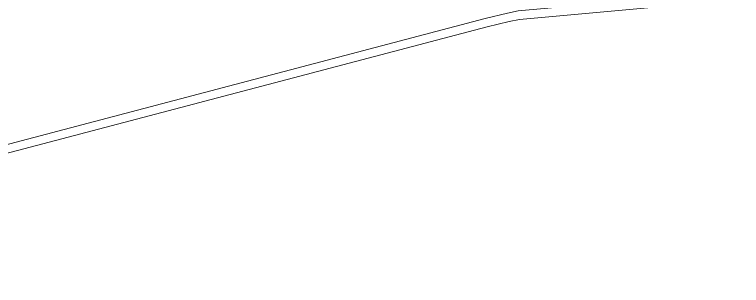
# Model space of a CAD drawing. Header units: inches. Extents: x 27644242 to 29005101, y -955243 to 216979.
# Drawn here: x 28720593 to 28740369, y -448689 to -441329 of the extents above; entities that cross this region are included whole.
import ezdxf

# ---------------------------------------------------------------- set-up
doc = ezdxf.new("R2010")
doc.units = ezdxf.units.IN
doc.header["$MEASUREMENT"] = 0
doc.layers.add('RVA Site Boundary', color=17, linetype='Continuous', lineweight=15)

msp = doc.modelspace()

# ---------------------------------------------------------------- linework, layer by layer
at = {"layer": 'RVA Site Boundary', "ltscale": 500}
msp.add_lwpolyline([(28742304.8, -440733.9), (28734332.8, -441459.6), (28734049.9, -441519.6), (28733451.4, -441661.5), (28714532.9, -446638.7), (28712893.1, -447104.3), (28712617.9, -447181.8), (28711492, -447443.8), (28711137.2, -447525.4), (28707523.8, -448541), (28707182.4, -448688.8), (28706827.5, -447866.8), (28701891.2, -436434.3), (28694440.8, -419339.3), (28690189.5, -409729.5), (28698006.8, -409626.9), (28714624.7, -409462.2), (28721195.2, -409521.4), (28728662, -409499.3), (28742984.3, -409504.6)], dxfattribs=at)
msp.add_lwpolyline([(28742304.8, -440733.9), (28734332.8, -441459.6), (28734049.9, -441519.6), (28733451.4, -441661.5), (28714532.9, -446638.7), (28712893.1, -447104.3), (28712617.9, -447181.8), (28711492, -447443.8), (28711137.2, -447525.4), (28707523.8, -448541), (28707182.4, -448688.8), (28706827.5, -447866.8), (28701891.2, -436434.3), (28694440.8, -419339.3), (28690189.5, -409729.5), (28698006.8, -409626.9), (28714624.7, -409462.2), (28721195.2, -409521.4), (28728662, -409499.3), (28742984.3, -409504.6)], dxfattribs=at)
at = {"layer": 'RVA Site Boundary', "color": 5, "ltscale": 500}
for points in [[(28742304.8, -440733.9), (28734332.8, -441459.6), (28734049.9, -441519.6), (28733451.4, -441661.5), (28714532.9, -446638.7), (28712893.1, -447104.3), (28712617.9, -447181.8), (28711492, -447443.8), (28711137.2, -447525.4), (28707523.8, -448541), (28707182.4, -448688.8), (28706827.5, -447866.8), (28701891.2, -436434.3), (28694440.8, -419339.3), (28690189.5, -409729.5), (28698006.8, -409626.9), (28714624.7, -409462.2), (28721195.2, -409521.4), (28728662, -409499.3), (28742984.3, -409504.6)], [(28742287.8, -440504.5), (28734298.4, -441231.8), (28733999.5, -441295.2), (28733395.6, -441438.4), (28714472.3, -446416.8), (28712830.5, -446883), (28712560.7, -446959), (28711440.1, -447219.7), (28711080.2, -447302.5), (28707446.6, -448323.7), (28707302.3, -448386.3), (28707038.7, -447775.7), (28702102.2, -436342.7), (28694651.4, -419246.8), (28690540.8, -409954.9), (28698009.5, -409856.9), (28714624.8, -409692.2), (28721194.5, -409751.4), (28728662.3, -409729.3), (28742984.1, -409734.6)]]:
    msp.add_lwpolyline(points, dxfattribs=at)

doc.saveas('drawing.dxf')
